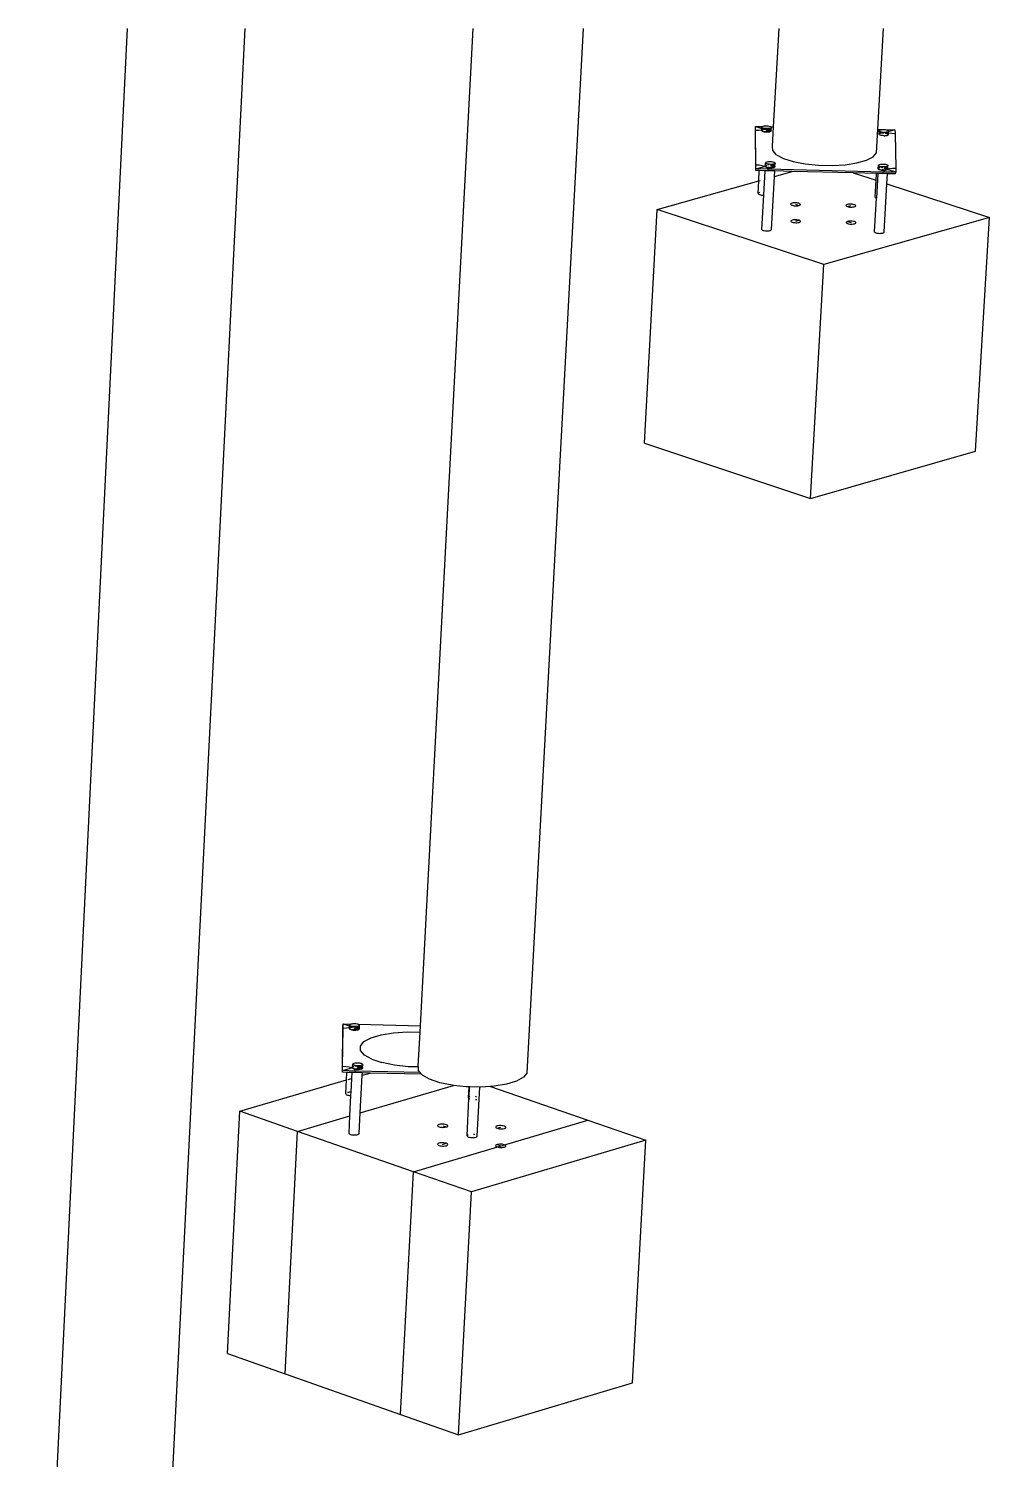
# Model space of a CAD drawing. Header units: inches. Extents: x -1925 to 2960, y -1726 to 1726.
# Drawn here: x 463.3 to 568, y 1570 to 1726 of the extents above; entities that cross this region are included whole.
import ezdxf

# ---------------------------------------------------------------- set-up
doc = ezdxf.new("R2010")
doc.units = ezdxf.units.IN
doc.header["$MEASUREMENT"] = 0

msp = doc.modelspace()

# ---------------------------------------------------------------- linework, layer by layer
for p, q in [((463.31, 1504.9), (474.1, 1726.03)), ((475.79, 1504.57), (486.89, 1726.03)), ((506.01, 1617.3), (511.73, 1726.03)), ((517.63, 1612.17), (523.76, 1726.03)), ((544.49, 1715.32), (545.09, 1726.03)), ((555.83, 1715.05), (556.46, 1726.03)), ((542.51, 1715.19), (542.52, 1715.37)), ((542.51, 1714.79), (542.51, 1715.19)), ((542.51, 1714.79), (542.52, 1714.96)), ((542.55, 1710.97), (542.51, 1714.79)), ((542.52, 1714.96), (542.52, 1715.37)), ((542.52, 1715.37), (543.26, 1715.35)), ((542.52, 1715.37), (543.44, 1715.06)), ((542.52, 1714.96), (542.87, 1714.96)), ((542.56, 1711.14), (542.52, 1714.96)), ((542.87, 1714.96), (543.19, 1715)), ((543.19, 1714.97), (543.17, 1714.92)), ((543.19, 1714.97), (543.17, 1714.93)), ((543.17, 1714.92), (543.19, 1714.88)), ((543.19, 1715), (543.21, 1715.28)), ((543.19, 1715), (543.27, 1715.01)), ((543.24, 1715.01), (543.19, 1714.97)), ((543.19, 1715), (543.19, 1715)), ((543.24, 1715), (543.19, 1714.97)), ((543.19, 1714.97), (543.19, 1715)), ((543.19, 1714.93), (543.21, 1714.97)), ((543.19, 1714.93), (543.19, 1714.97)), ((543.19, 1714.97), (543.19, 1714.97)), ((543.21, 1714.89), (543.19, 1714.93)), ((543.19, 1714.88), (543.24, 1714.84)), ((543.21, 1715.28), (543.23, 1715.32)), ((543.23, 1715.24), (543.21, 1715.28)), ((543.21, 1714.97), (543.26, 1715.01)), ((543.26, 1714.85), (543.21, 1714.89)), ((543.23, 1715.32), (543.26, 1715.35)), ((543.28, 1715.2), (543.23, 1715.24)), ((543.33, 1715.04), (543.24, 1715.01)), ((543.27, 1715.01), (543.24, 1715)), ((543.24, 1714.84), (543.33, 1714.81)), ((543.26, 1715.35), (543.28, 1715.36)), ((543.26, 1715.01), (543.29, 1715.02)), ((543.34, 1714.82), (543.26, 1714.85)), ((543.33, 1715.04), (543.27, 1715.01)), ((543.27, 1715.01), (543.29, 1715.02)), ((543.28, 1715.36), (543.36, 1715.39)), ((543.36, 1715.17), (543.28, 1715.2)), ((543.29, 1715.02), (543.47, 1715.06)), ((543.29, 1715.02), (543.34, 1715.04)), ((543.44, 1715.06), (543.33, 1715.04)), ((543.44, 1715.06), (543.33, 1715.04)), ((543.33, 1714.81), (543.44, 1714.78)), ((543.34, 1715.04), (543.44, 1715.06)), ((543.45, 1714.79), (543.34, 1714.82)), ((543.36, 1715.39), (543.46, 1715.41)), ((543.47, 1715.14), (543.36, 1715.17)), ((543.56, 1715.08), (543.44, 1715.06)), ((543.44, 1715.06), (543.44, 1715.06)), ((543.44, 1715.06), (543.45, 1715.06)), ((543.44, 1715.06), (543.44, 1715.06)), ((543.44, 1715.06), (543.45, 1715.06)), ((543.44, 1714.78), (543.57, 1714.76)), ((543.45, 1715.06), (543.49, 1715.06)), ((543.45, 1715.06), (543.46, 1715.06)), ((543.57, 1714.77), (543.45, 1714.79)), ((543.46, 1715.41), (543.59, 1715.43)), ((543.59, 1715.12), (543.47, 1715.14)), ((543.47, 1715.06), (543.49, 1715.06)), ((543.49, 1715.06), (543.64, 1715.12)), ((543.49, 1715.06), (543.56, 1715.07)), ((543.7, 1715.08), (543.56, 1715.08)), ((543.56, 1715.07), (543.7, 1715.07)), ((543.7, 1714.76), (543.57, 1714.77)), ((543.57, 1714.76), (543.7, 1714.75)), ((543.59, 1715.43), (543.72, 1715.43)), ((543.64, 1715.12), (543.59, 1715.12)), ((543.72, 1715.12), (543.64, 1715.12)), ((543.84, 1715.07), (543.7, 1715.08)), ((543.84, 1715.07), (543.7, 1715.07)), ((544.06, 1715.02), (543.7, 1714.92)), ((543.7, 1714.76), (543.7, 1714.91)), ((543.7, 1714.91), (544.21, 1714.9)), ((543.84, 1714.76), (543.7, 1714.76)), ((543.7, 1714.75), (543.7, 1714.76)), ((543.7, 1714.76), (543.84, 1714.76)), ((543.72, 1715.43), (543.85, 1715.42)), ((543.86, 1715.12), (543.72, 1715.12)), ((543.84, 1715.07), (543.96, 1715.05)), ((543.97, 1715.05), (543.84, 1715.07)), ((543.96, 1714.78), (543.84, 1714.76)), ((543.84, 1714.76), (543.97, 1714.77)), ((543.85, 1715.42), (543.98, 1715.4)), ((543.98, 1715.13), (543.86, 1715.12)), ((543.97, 1715.05), (543.96, 1715.05)), ((543.96, 1715.05), (544.06, 1715.02)), ((544.07, 1714.8), (543.96, 1714.78)), ((544.07, 1715.02), (543.97, 1715.05)), ((544.08, 1715.02), (543.97, 1715.05)), ((543.97, 1714.77), (544.08, 1714.79)), ((543.98, 1715.4), (544.08, 1715.37)), ((544.09, 1715.15), (543.98, 1715.13)), ((544.06, 1715.02), (544.15, 1714.98)), ((544.07, 1715.02), (544.06, 1715.02)), ((544.08, 1715.02), (544.07, 1715.02)), ((544.08, 1715.02), (544.07, 1715.02)), ((544.15, 1714.83), (544.07, 1714.8)), ((544.08, 1715.37), (544.17, 1715.34)), ((544.16, 1714.98), (544.08, 1715.02)), ((544.16, 1714.99), (544.08, 1715.02)), ((544.08, 1714.79), (544.16, 1714.83)), ((544.17, 1715.18), (544.09, 1715.15)), ((544.15, 1714.98), (544.2, 1714.95)), ((544.2, 1714.86), (544.15, 1714.83)), ((544.22, 1714.95), (544.16, 1714.99)), ((544.22, 1714.94), (544.16, 1714.98)), ((544.16, 1714.83), (544.22, 1714.86)), ((544.17, 1715.34), (544.18, 1715.33)), ((544.22, 1715.22), (544.17, 1715.18)), ((544.18, 1715.33), (544.49, 1715.32)), ((544.18, 1715.33), (544.22, 1715.3)), ((544.2, 1714.95), (544.22, 1714.91)), ((544.21, 1714.9), (544.2, 1714.86)), ((544.22, 1714.91), (544.21, 1714.9)), ((544.21, 1714.9), (544.23, 1714.9)), ((544.22, 1715.3), (544.24, 1715.26)), ((544.24, 1715.26), (544.22, 1715.22)), ((544.22, 1714.94), (544.24, 1715.26)), ((544.23, 1714.9), (544.22, 1714.95)), ((544.23, 1714.9), (544.22, 1714.94)), ((544.22, 1714.94), (544.22, 1714.94)), ((544.22, 1714.91), (544.22, 1714.94)), ((544.22, 1714.86), (544.23, 1714.9)), ((544.23, 1714.9), (544.23, 1714.9)), ((544.23, 1714.9), (544.23, 1714.9)), ((544.23, 1714.9), (544.23, 1714.9)), ((544.23, 1714.9), (544.23, 1714.9)), ((544.37, 1713.17), (544.49, 1715.32)), ((555.68, 1712.49), (555.83, 1715.05)), ((555.83, 1715.05), (556.37, 1715.03)), ((555.96, 1714.56), (555.95, 1714.52)), ((555.96, 1714.52), (555.98, 1714.56)), ((555.96, 1714.52), (555.97, 1714.56)), ((555.97, 1714.56), (555.96, 1714.56)), ((555.98, 1714.48), (555.96, 1714.52)), ((555.97, 1714.56), (555.98, 1714.87)), ((556.02, 1714.6), (555.97, 1714.56)), ((555.98, 1714.87), (556, 1714.91)), ((556, 1714.83), (555.98, 1714.87)), ((555.98, 1714.56), (556.03, 1714.59)), ((556.03, 1714.44), (555.98, 1714.48)), ((556, 1714.91), (556.05, 1714.95)), ((556.05, 1714.79), (556, 1714.83)), ((556.1, 1714.63), (556.02, 1714.6)), ((556.03, 1714.59), (556.11, 1714.62)), ((556.12, 1714.4), (556.03, 1714.44)), ((556.05, 1714.95), (556.13, 1714.98)), ((556.14, 1714.76), (556.05, 1714.79)), ((556.21, 1714.65), (556.1, 1714.63)), ((556.11, 1714.62), (556.22, 1714.65)), ((556.22, 1714.38), (556.12, 1714.4)), ((556.13, 1714.98), (556.24, 1715)), ((556.24, 1714.73), (556.14, 1714.76)), ((556.34, 1714.66), (556.21, 1714.65)), ((556.22, 1714.65), (556.34, 1714.66)), ((556.35, 1714.36), (556.22, 1714.38)), ((556.24, 1715), (556.36, 1715.01)), ((556.37, 1714.71), (556.24, 1714.73)), ((556.47, 1714.67), (556.34, 1714.66)), ((556.34, 1714.66), (556.47, 1714.66)), ((556.48, 1714.35), (556.35, 1714.36)), ((556.36, 1715.01), (556.38, 1715.01)), ((556.37, 1715.03), (556.38, 1715.01)), ((556.37, 1715.03), (557.71, 1715)), ((556.5, 1714.7), (556.37, 1714.71)), ((556.38, 1715.01), (556.49, 1715.02)), ((556.5, 1714.67), (556.47, 1714.67)), ((556.47, 1714.67), (556.5, 1714.67)), ((556.47, 1714.66), (556.5, 1714.66)), ((556.49, 1714.51), (556.48, 1714.5)), ((556.48, 1714.35), (556.61, 1714.35)), ((556.48, 1714.34), (556.62, 1714.34)), ((556.49, 1715.02), (556.63, 1715.01)), ((556.63, 1714.71), (556.5, 1714.7)), ((556.74, 1714.36), (556.61, 1714.35)), ((556.84, 1714.61), (556.62, 1714.55)), ((556.62, 1714.34), (556.75, 1714.36)), ((556.63, 1715.01), (556.75, 1714.99)), ((556.76, 1714.72), (556.63, 1714.71)), ((556.74, 1714.64), (556.63, 1714.66)), ((556.63, 1714.65), (556.73, 1714.63)), ((556.73, 1714.63), (556.84, 1714.61)), ((556.85, 1714.61), (556.74, 1714.64)), ((556.84, 1714.39), (556.74, 1714.36)), ((556.75, 1714.99), (556.86, 1714.96)), ((556.75, 1714.36), (556.86, 1714.38)), ((556.8, 1714.73), (556.76, 1714.72)), ((556.86, 1714.74), (556.8, 1714.73)), ((556.8, 1714.73), (557, 1714.68)), ((556.84, 1714.61), (556.92, 1714.57)), ((556.85, 1714.61), (556.84, 1714.61)), ((556.92, 1714.42), (556.84, 1714.39)), ((556.94, 1714.57), (556.85, 1714.61)), ((556.86, 1714.96), (556.94, 1714.93)), ((556.94, 1714.77), (556.86, 1714.74)), ((556.86, 1714.38), (556.94, 1714.41)), ((556.92, 1714.57), (556.97, 1714.53)), ((556.97, 1714.45), (556.92, 1714.42)), ((556.94, 1714.93), (556.99, 1714.89)), ((556.99, 1714.81), (556.94, 1714.77)), ((556.99, 1714.53), (556.94, 1714.57)), ((556.94, 1714.41), (556.99, 1714.45)), ((556.97, 1714.53), (556.99, 1714.49)), ((556.99, 1714.49), (556.97, 1714.45)), ((556.99, 1714.89), (557.01, 1714.85)), ((557.01, 1714.85), (556.99, 1714.81)), ((556.99, 1714.53), (557, 1714.68)), ((557.01, 1714.49), (556.99, 1714.53)), ((556.99, 1714.53), (556.99, 1714.53)), ((556.99, 1714.49), (556.99, 1714.53)), ((556.99, 1714.45), (557.01, 1714.49)), ((557, 1714.81), (557.69, 1715.01)), ((557, 1714.68), (557.01, 1714.85)), ((557, 1714.68), (557.05, 1714.67)), ((557.05, 1714.67), (557.37, 1714.62)), ((557.37, 1714.62), (557.72, 1714.59)), ((557.71, 1715), (557.72, 1714.59)), ((557.72, 1714.59), (557.79, 1710.77)), ((544.39, 1712.72), (544.37, 1713.17)), ((543.61, 1711.07), (543.62, 1711.39)), ((543.62, 1711.39), (543.64, 1711.43)), ((543.64, 1711.35), (543.62, 1711.39)), ((543.64, 1711.43), (543.69, 1711.47)), ((543.69, 1711.31), (543.64, 1711.35)), ((543.69, 1711.47), (543.77, 1711.5)), ((543.78, 1711.27), (543.69, 1711.31)), ((543.77, 1711.5), (543.88, 1711.52)), ((543.88, 1711.25), (543.78, 1711.27)), ((543.88, 1711.52), (544, 1711.53)), ((544.01, 1711.23), (543.88, 1711.25)), ((543.98, 1711.18), (543.88, 1711.17)), ((544, 1711.18), (543.98, 1711.18)), ((544, 1711.53), (544.14, 1711.53)), ((544.14, 1711.22), (544.01, 1711.23)), ((544.14, 1711.53), (544.27, 1711.53)), ((544.27, 1711.22), (544.14, 1711.22)), ((544.25, 1711.18), (544.14, 1711.18)), ((544.27, 1711.53), (544.39, 1711.51)), ((544.4, 1711.24), (544.27, 1711.22)), ((544.8, 1712.27), (544.39, 1712.72)), ((544.39, 1711.51), (544.5, 1711.48)), ((544.5, 1711.26), (544.4, 1711.24)), ((544.5, 1711.48), (544.58, 1711.45)), ((544.58, 1711.29), (544.5, 1711.26)), ((544.58, 1711.45), (544.63, 1711.41)), ((544.64, 1711.32), (544.58, 1711.29)), ((544.63, 1711.41), (544.65, 1711.36)), ((544.63, 1711.01), (544.65, 1711.36)), ((544.65, 1711.36), (544.64, 1711.32)), ((544.8, 1712.27), (545.57, 1711.87)), ((545.57, 1711.87), (546.63, 1711.52)), ((546.63, 1711.52), (547.93, 1711.27)), ((547.93, 1711.27), (549.38, 1711.12)), ((550.86, 1711.09), (552.29, 1711.18)), ((552.29, 1711.18), (553.57, 1711.38)), ((553.57, 1711.38), (554.6, 1711.68)), ((554.6, 1711.68), (555.32, 1712.06)), ((555.32, 1712.06), (555.68, 1712.49)), ((555.93, 1711.16), (555.98, 1711.19)), ((555.98, 1711.19), (556.06, 1711.22)), ((556.06, 1711.22), (556.17, 1711.25)), ((556.17, 1711.25), (556.29, 1711.26)), ((556.29, 1711.26), (556.42, 1711.26)), ((556.42, 1711.26), (556.56, 1711.25)), ((556.56, 1711.25), (556.68, 1711.23)), ((556.68, 1711.23), (556.79, 1711.21)), ((556.79, 1711.21), (556.87, 1711.17)), ((542.55, 1710.97), (542.56, 1711.14)), ((542.55, 1710.56), (542.55, 1710.97)), ((542.55, 1710.56), (542.56, 1710.73)), ((542.93, 1710.55), (542.55, 1710.56)), ((542.91, 1711.12), (542.56, 1711.14)), ((542.56, 1710.73), (542.56, 1711.14)), ((542.56, 1710.73), (543.5, 1710.99)), ((543.91, 1710.7), (542.56, 1710.73)), ((542.86, 1709.44), (542.93, 1710.55)), ((543.23, 1711.07), (542.91, 1711.12)), ((543.56, 1710.53), (542.93, 1710.55)), ((543.51, 1710.99), (543.23, 1711.07)), ((543.41, 1707.88), (543.56, 1710.53)), ((543.72, 1710.9), (543.51, 1710.99)), ((543.9, 1710.52), (543.56, 1710.53)), ((543.6, 1711.08), (543.59, 1711.03)), ((543.6, 1711.07), (543.59, 1711.03)), ((543.59, 1711.03), (543.6, 1710.99)), ((543.66, 1711.11), (543.6, 1711.08)), ((543.6, 1711.03), (543.62, 1711.07)), ((543.61, 1711.07), (543.6, 1711.07)), ((543.6, 1711.03), (543.61, 1711.07)), ((543.62, 1710.99), (543.6, 1711.03)), ((543.6, 1710.99), (543.66, 1710.95)), ((543.66, 1711.11), (543.61, 1711.07)), ((543.62, 1711.07), (543.67, 1711.11)), ((543.67, 1710.95), (543.62, 1710.99)), ((543.74, 1711.15), (543.66, 1711.11)), ((543.74, 1711.14), (543.66, 1711.11)), ((543.66, 1710.95), (543.74, 1710.91)), ((543.67, 1711.11), (543.75, 1711.14)), ((543.76, 1710.92), (543.67, 1710.95)), ((543.86, 1710.8), (543.72, 1710.9)), ((543.77, 1711.15), (543.74, 1711.14)), ((543.77, 1711.15), (543.74, 1711.15)), ((543.74, 1710.91), (543.85, 1710.88)), ((543.75, 1711.14), (543.77, 1711.14)), ((543.76, 1710.92), (543.86, 1710.89)), ((543.85, 1710.88), (543.98, 1710.86)), ((543.99, 1710.87), (543.86, 1710.89)), ((543.91, 1710.7), (543.86, 1710.8)), ((543.98, 1711.18), (543.88, 1711.17)), ((543.9, 1710.52), (543.91, 1710.7)), ((544.62, 1710.51), (543.9, 1710.52)), ((556.45, 1710.39), (543.91, 1710.7)), ((544, 1711.18), (543.98, 1711.18)), ((543.98, 1710.86), (544.12, 1710.85)), ((543.99, 1710.87), (544.12, 1710.86)), ((544.25, 1710.87), (544.12, 1710.86)), ((544.12, 1710.85), (544.26, 1710.86)), ((544.12, 1710.86), (544.26, 1710.86)), ((544.48, 1711.12), (544.13, 1711.02)), ((544.57, 1711.01), (544.13, 1711.02)), ((544.14, 1711.18), (544.25, 1711.17)), ((544.38, 1711.16), (544.25, 1711.18)), ((544.25, 1711.17), (544.37, 1711.15)), ((544.38, 1710.88), (544.25, 1710.87)), ((544.26, 1710.86), (544.39, 1710.87)), ((544.26, 1710.86), (544.39, 1710.87)), ((544.37, 1711.15), (544.48, 1711.12)), ((544.49, 1711.13), (544.38, 1711.16)), ((544.48, 1710.9), (544.38, 1710.88)), ((544.39, 1710.87), (544.5, 1710.9)), ((544.39, 1710.87), (544.5, 1710.89)), ((544.49, 1711.13), (544.48, 1711.12)), ((544.48, 1711.12), (544.56, 1711.09)), ((544.48, 1711.12), (544.48, 1711.12)), ((544.56, 1710.93), (544.48, 1710.9)), ((544.57, 1711.09), (544.49, 1711.13)), ((544.5, 1710.9), (544.58, 1710.93)), ((544.5, 1710.89), (544.58, 1710.92)), ((544.55, 1709.23), (544.59, 1709.92)), ((544.56, 1711.09), (544.57, 1711.08)), ((544.56, 1710.93), (544.62, 1710.97)), ((544.57, 1709.92), (544.59, 1709.92)), ((544.58, 1710.93), (544.63, 1710.97)), ((544.58, 1710.92), (544.63, 1710.96)), ((544.59, 1709.92), (544.62, 1710.51)), ((544.59, 1709.92), (546.49, 1710.46)), ((544.63, 1711.05), (544.62, 1711.06)), ((544.62, 1711.04), (544.63, 1711.01)), ((544.63, 1711), (544.62, 1711)), ((544.63, 1711), (544.62, 1710.97)), ((546.49, 1710.46), (544.62, 1710.51)), ((544.65, 1711.01), (544.63, 1711.05)), ((544.63, 1711.01), (544.63, 1711)), ((544.63, 1710.96), (544.65, 1711)), ((544.63, 1711), (544.65, 1711)), ((544.63, 1710.97), (544.65, 1711)), ((544.65, 1711), (544.65, 1711.01)), ((544.65, 1711.01), (544.65, 1711.01)), ((553.17, 1710.3), (546.49, 1710.46)), ((549.38, 1711.12), (550.86, 1711.09)), ((553.17, 1710.3), (555.66, 1709.49)), ((555.7, 1710.24), (553.17, 1710.3)), ((555.66, 1709.49), (555.7, 1710.24)), ((555.83, 1710.24), (555.68, 1707.54)), ((555.83, 1710.24), (555.7, 1710.24)), ((556.44, 1710.22), (555.83, 1710.24)), ((555.86, 1710.77), (555.88, 1710.72)), ((555.89, 1710.8), (555.87, 1710.76)), ((555.88, 1710.72), (555.94, 1710.68)), ((555.89, 1710.76), (555.91, 1711.12)), ((555.94, 1710.84), (555.89, 1710.8)), ((555.89, 1710.76), (555.91, 1710.8)), ((555.91, 1710.72), (555.89, 1710.76)), ((555.91, 1711.12), (555.93, 1711.16)), ((555.93, 1711.07), (555.91, 1711.12)), ((555.91, 1710.8), (555.96, 1710.84)), ((555.96, 1710.68), (555.91, 1710.72)), ((555.98, 1711.04), (555.93, 1711.07)), ((556.03, 1710.87), (555.94, 1710.84)), ((555.94, 1710.68), (556.02, 1710.65)), ((555.96, 1710.84), (556.04, 1710.87)), ((556.04, 1710.65), (555.96, 1710.68)), ((556.06, 1711), (555.98, 1711.04)), ((556.02, 1710.65), (556.13, 1710.62)), ((556.06, 1710.88), (556.03, 1710.87)), ((556.04, 1710.87), (556.06, 1710.87)), ((556.04, 1710.65), (556.15, 1710.62)), ((556.17, 1710.97), (556.06, 1711)), ((556.13, 1710.62), (556.26, 1710.6)), ((556.27, 1710.6), (556.15, 1710.62)), ((556.29, 1710.95), (556.17, 1710.97)), ((556.26, 1710.91), (556.17, 1710.9)), ((556.26, 1710.9), (556.17, 1710.89)), ((556.26, 1710.9), (556.4, 1710.91)), ((556.4, 1710.91), (556.26, 1710.91)), ((556.26, 1710.6), (556.4, 1710.59)), ((556.41, 1710.59), (556.27, 1710.6)), ((556.43, 1710.95), (556.29, 1710.95)), ((556.43, 1710.91), (556.39, 1710.92)), ((556.43, 1710.9), (556.4, 1710.91)), ((556.43, 1710.91), (556.4, 1710.91)), ((556.4, 1710.59), (556.41, 1710.59)), ((556.42, 1710.75), (556.41, 1710.75)), ((556.42, 1710.74), (556.41, 1710.74)), ((556.41, 1710.59), (556.41, 1710.74)), ((556.41, 1710.59), (556.54, 1710.59)), ((556.41, 1710.59), (556.55, 1710.59)), ((556.56, 1710.95), (556.43, 1710.95)), ((556.44, 1710.22), (556.45, 1710.39)), ((556.9, 1710.21), (556.44, 1710.22)), ((556.49, 1710.5), (556.45, 1710.39)), ((557.79, 1710.36), (556.45, 1710.39)), ((556.63, 1710.59), (556.49, 1710.5)), ((556.54, 1710.59), (556.65, 1710.6)), ((556.77, 1710.85), (556.55, 1710.79)), ((556.86, 1710.73), (556.55, 1710.74)), ((556.55, 1710.59), (556.67, 1710.6)), ((556.69, 1710.96), (556.56, 1710.95)), ((556.66, 1710.89), (556.56, 1710.9)), ((556.67, 1710.88), (556.56, 1710.9)), ((556.56, 1710.89), (556.66, 1710.88)), ((556.65, 1710.6), (556.63, 1710.59)), ((556.84, 1710.67), (556.65, 1710.6)), ((556.65, 1710.6), (556.66, 1710.61)), ((556.77, 1710.86), (556.66, 1710.89)), ((556.66, 1710.88), (556.77, 1710.85)), ((556.77, 1710.63), (556.66, 1710.61)), ((556.78, 1710.85), (556.67, 1710.88)), ((556.67, 1710.6), (556.78, 1710.62)), ((556.79, 1710.98), (556.69, 1710.96)), ((556.86, 1710.82), (556.77, 1710.86)), ((556.77, 1710.85), (556.85, 1710.82)), ((556.77, 1710.85), (556.77, 1710.85)), ((556.78, 1710.85), (556.77, 1710.85)), ((556.85, 1710.66), (556.77, 1710.63)), ((556.86, 1710.82), (556.78, 1710.85)), ((556.78, 1710.62), (556.87, 1710.66)), ((556.87, 1711.01), (556.79, 1710.98)), ((556.83, 1709.1), (556.9, 1710.21)), ((556.85, 1710.68), (556.84, 1710.67)), ((556.85, 1710.67), (556.84, 1710.67)), ((556.85, 1710.82), (556.86, 1710.81)), ((556.85, 1710.66), (556.86, 1710.66)), ((556.86, 1710.82), (556.86, 1710.82)), ((556.86, 1710.82), (556.86, 1710.82)), ((556.86, 1710.66), (556.89, 1710.69)), ((556.87, 1710.67), (556.86, 1710.67)), ((556.87, 1711.17), (556.92, 1711.13)), ((556.92, 1711.05), (556.87, 1711.01)), ((556.88, 1710.66), (556.87, 1710.67)), ((556.87, 1710.66), (556.88, 1710.66)), ((556.88, 1710.66), (556.92, 1710.69)), ((557.79, 1710.36), (556.88, 1710.66)), ((557.11, 1710.73), (556.89, 1710.69)), ((556.89, 1710.69), (556.9, 1710.7)), ((556.89, 1710.69), (556.91, 1710.7)), ((556.89, 1710.69), (556.89, 1710.69)), ((556.92, 1710.73), (556.9, 1710.7)), ((557.78, 1710.19), (556.9, 1710.21)), ((556.92, 1710.78), (556.91, 1710.79)), ((556.91, 1710.78), (556.91, 1710.78)), ((556.92, 1710.76), (556.91, 1710.78)), ((556.91, 1710.76), (556.92, 1710.74)), ((556.91, 1710.7), (556.93, 1710.74)), ((556.92, 1710.73), (556.91, 1710.73)), ((556.92, 1711.13), (556.94, 1711.09)), ((556.94, 1711.09), (556.92, 1711.05)), ((556.92, 1710.76), (556.94, 1711.09)), ((556.94, 1710.74), (556.92, 1710.78)), ((556.93, 1710.74), (556.92, 1710.76)), ((556.92, 1710.74), (556.92, 1710.76)), ((556.92, 1710.74), (556.92, 1710.73)), ((556.92, 1710.69), (556.94, 1710.73)), ((556.94, 1710.73), (556.94, 1710.74)), ((556.94, 1710.73), (556.94, 1710.73)), ((557.44, 1710.77), (557.11, 1710.73)), ((557.79, 1710.77), (557.44, 1710.77)), ((557.78, 1710.19), (557.79, 1710.36)), ((557.79, 1710.77), (557.79, 1710.36)), ((531.8, 1706.31), (542.86, 1709.44)), ((542.79, 1708.05), (542.86, 1709.44)), ((542.8, 1708.09), (542.79, 1708.05)), ((542.86, 1708.13), (542.8, 1708.09)), ((542.86, 1709.44), (543.03, 1709.48)), ((542.94, 1708.16), (542.86, 1708.13)), ((542.96, 1708.16), (542.94, 1708.16)), ((544.26, 1704.12), (544.55, 1709.23)), ((544.55, 1709.23), (544.54, 1709.26)), ((544.55, 1709.23), (544.54, 1709.23)), ((555.55, 1707.64), (555.66, 1709.49)), ((556.53, 1703.85), (556.83, 1709.1)), ((556.82, 1709.1), (556.83, 1709.1)), ((556.83, 1709.1), (568, 1705.44)), ((542.79, 1708.05), (542.8, 1708.01)), ((542.8, 1708.01), (542.86, 1707.97)), ((542.86, 1707.97), (542.94, 1707.93)), ((542.94, 1707.93), (543.05, 1707.9)), ((543.05, 1707.9), (543.18, 1707.88)), ((543.18, 1707.88), (543.32, 1707.87)), ((543.2, 1704.14), (543.41, 1707.88)), ((543.32, 1707.87), (543.41, 1707.88)), ((546.35, 1706.93), (546.33, 1706.88)), ((546.33, 1706.88), (546.35, 1706.84)), ((546.4, 1706.96), (546.35, 1706.93)), ((546.35, 1706.84), (546.4, 1706.8)), ((546.49, 1706.99), (546.4, 1706.96)), ((546.4, 1706.8), (546.49, 1706.76)), ((546.6, 1707.02), (546.49, 1706.99)), ((546.49, 1706.76), (546.6, 1706.74)), ((546.72, 1707.03), (546.6, 1707.02)), ((546.6, 1706.74), (546.73, 1706.72)), ((546.86, 1707.03), (546.72, 1707.03)), ((546.73, 1706.72), (546.87, 1706.71)), ((547, 1707.02), (546.86, 1707.03)), ((546.86, 1706.87), (547.24, 1706.75)), ((546.87, 1706.71), (547, 1706.71)), ((547.13, 1707.01), (547, 1707.02)), ((547, 1706.71), (547.13, 1706.72)), ((547.24, 1706.98), (547.13, 1707.01)), ((547.13, 1706.72), (547.24, 1706.75)), ((547.32, 1706.94), (547.24, 1706.98)), ((547.24, 1706.75), (547.33, 1706.78)), ((547.38, 1706.9), (547.32, 1706.94)), ((547.33, 1706.78), (547.38, 1706.82)), ((547.4, 1706.86), (547.38, 1706.9)), ((547.38, 1706.82), (547.4, 1706.86)), ((552.38, 1706.78), (552.36, 1706.74)), ((552.36, 1706.74), (552.38, 1706.7)), ((552.43, 1706.82), (552.38, 1706.78)), ((552.38, 1706.7), (552.44, 1706.66)), ((552.52, 1706.85), (552.43, 1706.82)), ((552.44, 1706.66), (552.52, 1706.62)), ((552.63, 1706.87), (552.52, 1706.85)), ((552.52, 1706.62), (552.9, 1706.73)), ((552.52, 1706.62), (552.63, 1706.59)), ((552.76, 1706.89), (552.63, 1706.87)), ((552.63, 1706.59), (552.76, 1706.57)), ((552.89, 1706.89), (552.76, 1706.89)), ((552.76, 1706.57), (552.9, 1706.56)), ((553.03, 1706.88), (552.89, 1706.89)), ((552.9, 1706.56), (553.04, 1706.57)), ((553.16, 1706.86), (553.03, 1706.88)), ((553.04, 1706.57), (553.16, 1706.58)), ((553.27, 1706.83), (553.16, 1706.86)), ((553.16, 1706.58), (553.27, 1706.6)), ((553.35, 1706.8), (553.27, 1706.83)), ((553.27, 1706.6), (553.36, 1706.63)), ((553.41, 1706.76), (553.35, 1706.8)), ((553.36, 1706.63), (553.41, 1706.67)), ((553.43, 1706.71), (553.41, 1706.76)), ((553.41, 1706.67), (553.43, 1706.71)), ((555.47, 1703.88), (555.68, 1707.54)), ((555.57, 1707.6), (555.55, 1707.64)), ((555.57, 1707.6), (555.62, 1707.56)), ((555.62, 1707.56), (555.68, 1707.54)), ((530.4, 1680.84), (531.8, 1706.31)), ((549.97, 1700.32), (531.8, 1706.31)), ((546.37, 1705.08), (546.35, 1705.04)), ((546.35, 1705.04), (546.37, 1704.99)), ((546.43, 1705.12), (546.37, 1705.08)), ((546.37, 1704.99), (546.43, 1704.95)), ((546.51, 1705.15), (546.43, 1705.12)), ((546.43, 1704.95), (546.51, 1704.92)), ((546.62, 1705.17), (546.51, 1705.15)), ((546.75, 1705.19), (546.62, 1705.17)), ((546.88, 1705.19), (546.75, 1705.19)), ((547.02, 1705.18), (546.88, 1705.19)), ((546.89, 1705.02), (547.26, 1705.13)), ((547.15, 1705.16), (547.02, 1705.18)), ((547.26, 1705.13), (547.15, 1705.16)), ((547.35, 1705.09), (547.26, 1705.13)), ((547.4, 1705.05), (547.35, 1705.09)), ((547.35, 1704.93), (547.4, 1704.97)), ((547.42, 1705.01), (547.4, 1705.05)), ((547.4, 1704.97), (547.42, 1705.01)), ((568, 1705.44), (549.97, 1700.32)), ((552.46, 1704.97), (552.41, 1704.93)), ((552.55, 1705), (552.46, 1704.97)), ((552.65, 1705.03), (552.55, 1705)), ((552.55, 1705), (552.92, 1704.88)), ((552.78, 1705.04), (552.65, 1705.03)), ((552.92, 1705.04), (552.78, 1705.04)), ((553.06, 1705.03), (552.92, 1705.04)), ((553.19, 1705.01), (553.06, 1705.03)), ((553.3, 1704.99), (553.19, 1705.01)), ((553.38, 1704.95), (553.3, 1704.99)), ((553.44, 1704.91), (553.38, 1704.95)), ((566.5, 1679.96), (568, 1705.44)), ((543.22, 1704.1), (543.2, 1704.14)), ((543.22, 1704.1), (543.27, 1704.06)), ((543.27, 1704.06), (543.36, 1704.02)), ((543.36, 1704.02), (543.47, 1704)), ((543.47, 1704), (543.6, 1703.98)), ((543.6, 1703.98), (543.73, 1703.97)), ((543.73, 1703.97), (543.87, 1703.97)), ((543.87, 1703.97), (544, 1703.98)), ((544, 1703.98), (544.11, 1704.01)), ((544.11, 1704.01), (544.19, 1704.04)), ((544.19, 1704.04), (544.25, 1704.08)), ((544.26, 1704.12), (544.25, 1704.15)), ((544.25, 1704.08), (544.26, 1704.12)), ((546.51, 1704.92), (546.62, 1704.89)), ((546.62, 1704.89), (546.75, 1704.87)), ((546.75, 1704.87), (546.89, 1704.86)), ((546.89, 1704.86), (547.03, 1704.86)), ((547.03, 1704.86), (547.15, 1704.88)), ((547.15, 1704.88), (547.26, 1704.9)), ((547.26, 1704.9), (547.35, 1704.93)), ((552.41, 1704.93), (552.39, 1704.89)), ((552.39, 1704.89), (552.41, 1704.85)), ((552.41, 1704.85), (552.46, 1704.81)), ((552.46, 1704.81), (552.55, 1704.77)), ((552.55, 1704.77), (552.66, 1704.74)), ((552.66, 1704.74), (552.79, 1704.72)), ((552.79, 1704.72), (552.93, 1704.72)), ((552.93, 1704.72), (553.06, 1704.72)), ((553.06, 1704.72), (553.19, 1704.73)), ((553.19, 1704.73), (553.3, 1704.75)), ((553.3, 1704.75), (553.39, 1704.79)), ((553.39, 1704.79), (553.44, 1704.82)), ((553.46, 1704.87), (553.44, 1704.91)), ((553.44, 1704.82), (553.46, 1704.87)), ((555.49, 1703.84), (555.47, 1703.88)), ((555.49, 1703.84), (555.54, 1703.8)), ((555.54, 1703.8), (555.63, 1703.76)), ((555.63, 1703.76), (555.74, 1703.73)), ((555.74, 1703.73), (555.87, 1703.71)), ((555.87, 1703.71), (556, 1703.7)), ((556, 1703.7), (556.14, 1703.71)), ((556.14, 1703.71), (556.27, 1703.72)), ((556.27, 1703.72), (556.38, 1703.74)), ((556.38, 1703.74), (556.42, 1703.76)), ((556.42, 1703.76), (556.46, 1703.77)), ((556.46, 1703.77), (556.52, 1703.81)), ((556.53, 1703.85), (556.52, 1703.88)), ((556.52, 1703.81), (556.53, 1703.85)), ((548.52, 1674.79), (549.97, 1700.32)), ((530.4, 1680.84), (548.52, 1674.79)), ((548.52, 1674.79), (566.5, 1679.96)), ((497.51, 1612.69), (497.56, 1616.89)), ((497.52, 1612.87), (497.57, 1617.06)), ((497.56, 1617.33), (497.57, 1617.51)), ((497.56, 1616.89), (497.56, 1617.33)), ((497.56, 1616.89), (497.57, 1617.06)), ((497.57, 1617.06), (497.57, 1617.51)), ((497.57, 1617.51), (498.38, 1617.49)), ((497.57, 1617.51), (498.53, 1617.18)), ((497.57, 1617.06), (497.93, 1617.07)), ((497.93, 1617.07), (498.27, 1617.11)), ((498.27, 1617.08), (498.25, 1617.03)), ((498.27, 1617.07), (498.25, 1617.03)), ((498.25, 1617.03), (498.27, 1616.98)), ((498.27, 1617.11), (498.29, 1617.4)), ((498.27, 1617.11), (498.35, 1617.13)), ((498.32, 1617.12), (498.27, 1617.08)), ((498.27, 1617.11), (498.27, 1617.11)), ((498.32, 1617.11), (498.27, 1617.07)), ((498.27, 1617.07), (498.27, 1617.11)), ((498.27, 1617.03), (498.29, 1617.08)), ((498.27, 1617.03), (498.27, 1617.07)), ((498.27, 1617.07), (498.27, 1617.07)), ((498.29, 1616.99), (498.27, 1617.03)), ((498.27, 1616.98), (498.32, 1616.94)), ((498.29, 1617.4), (498.31, 1617.45)), ((498.3, 1617.36), (498.29, 1617.4)), ((498.29, 1617.08), (498.34, 1617.12)), ((498.34, 1616.95), (498.29, 1616.99)), ((498.36, 1617.31), (498.3, 1617.36)), ((498.31, 1617.45), (498.36, 1617.49)), ((498.41, 1617.16), (498.32, 1617.12)), ((498.35, 1617.13), (498.32, 1617.11)), ((498.32, 1616.94), (498.41, 1616.9)), ((498.34, 1617.12), (498.37, 1617.13)), ((498.42, 1616.91), (498.34, 1616.95)), ((498.41, 1617.15), (498.35, 1617.13)), ((498.35, 1617.13), (498.37, 1617.13)), ((498.36, 1617.49), (498.38, 1617.49)), ((498.44, 1617.28), (498.36, 1617.31)), ((498.37, 1617.13), (498.56, 1617.17)), ((498.37, 1617.13), (498.43, 1617.15)), ((498.38, 1617.49), (498.45, 1617.52)), ((498.53, 1617.18), (498.41, 1617.16)), ((498.53, 1617.17), (498.41, 1617.15)), ((498.41, 1616.9), (498.53, 1616.87)), ((498.53, 1616.88), (498.42, 1616.91)), ((498.43, 1617.15), (498.54, 1617.18)), ((498.55, 1617.25), (498.44, 1617.28)), ((498.45, 1617.52), (498.56, 1617.54)), ((498.66, 1617.2), (498.53, 1617.18)), ((498.54, 1617.18), (498.53, 1617.17)), ((498.53, 1617.18), (498.53, 1617.18)), ((498.53, 1617.18), (498.55, 1617.18)), ((498.66, 1616.86), (498.53, 1616.88)), ((498.53, 1616.87), (498.66, 1616.85)), ((498.54, 1617.18), (498.55, 1617.18)), ((498.68, 1617.23), (498.55, 1617.25)), ((498.55, 1617.18), (498.59, 1617.18)), ((498.55, 1617.18), (498.56, 1617.17)), ((498.56, 1617.54), (498.69, 1617.56)), ((498.56, 1617.17), (498.59, 1617.18)), ((498.59, 1617.18), (498.7, 1617.22)), ((498.59, 1617.18), (498.66, 1617.19)), ((498.81, 1617.2), (498.66, 1617.2)), ((498.66, 1617.19), (498.81, 1617.19)), ((498.8, 1616.85), (498.66, 1616.86)), ((498.66, 1616.85), (498.8, 1616.84)), ((498.7, 1617.22), (498.68, 1617.23)), ((498.69, 1617.56), (498.83, 1617.56)), ((498.82, 1617.22), (498.7, 1617.22)), ((498.8, 1616.85), (498.81, 1617.01)), ((498.94, 1616.85), (498.8, 1616.85)), ((498.8, 1616.84), (498.8, 1616.85)), ((498.8, 1616.84), (498.95, 1616.84)), ((498.95, 1617.19), (498.81, 1617.2)), ((498.95, 1617.18), (498.81, 1617.19)), ((499.19, 1617.13), (498.81, 1617.02)), ((498.81, 1617.01), (499.34, 1617)), ((498.96, 1617.22), (498.82, 1617.22)), ((498.83, 1617.56), (498.97, 1617.55)), ((499.07, 1616.86), (498.94, 1616.85)), ((499.09, 1617.17), (498.95, 1617.19)), ((498.95, 1617.18), (499.08, 1617.16)), ((498.95, 1616.84), (499.08, 1616.86)), ((499.09, 1617.23), (498.96, 1617.22)), ((498.97, 1617.55), (499.1, 1617.53)), ((499.18, 1616.89), (499.07, 1616.86)), ((499.09, 1617.16), (499.08, 1617.16)), ((499.08, 1617.16), (499.19, 1617.13)), ((499.08, 1616.86), (499.2, 1616.88)), ((499.2, 1617.26), (499.09, 1617.23)), ((499.2, 1617.14), (499.09, 1617.17)), ((499.19, 1617.13), (499.09, 1617.16)), ((499.1, 1617.53), (499.21, 1617.5)), ((499.27, 1616.92), (499.18, 1616.89)), ((499.2, 1617.14), (499.19, 1617.13)), ((499.19, 1617.13), (499.27, 1617.09)), ((499.2, 1617.13), (499.19, 1617.13)), ((499.19, 1617.13), (499.19, 1617.13)), ((499.29, 1617.29), (499.2, 1617.26)), ((499.29, 1617.1), (499.2, 1617.14)), ((499.29, 1617.09), (499.2, 1617.13)), ((499.2, 1616.88), (499.29, 1616.92)), ((499.21, 1617.5), (499.27, 1617.47)), ((499.27, 1617.47), (506.01, 1617.3)), ((499.27, 1617.47), (499.29, 1617.46)), ((499.27, 1617.09), (499.33, 1617.05)), ((499.32, 1616.96), (499.27, 1616.92)), ((499.29, 1617.46), (499.34, 1617.42)), ((499.34, 1617.33), (499.29, 1617.29)), ((499.34, 1617.05), (499.29, 1617.1)), ((499.34, 1617.05), (499.29, 1617.09)), ((499.29, 1616.92), (499.34, 1616.96)), ((499.34, 1617), (499.32, 1616.96)), ((499.33, 1617.05), (499.34, 1617.01)), ((499.34, 1617.42), (499.36, 1617.37)), ((499.36, 1617.37), (499.34, 1617.33)), ((499.35, 1617.04), (499.34, 1617.05)), ((499.36, 1617.01), (499.34, 1617.05)), ((499.34, 1617.01), (499.35, 1617.04)), ((499.34, 1617.01), (499.34, 1617)), ((499.34, 1617), (499.36, 1617)), ((499.34, 1616.96), (499.36, 1617)), ((499.35, 1617.04), (499.36, 1617.37)), ((499.36, 1617), (499.35, 1617.04)), ((499.36, 1617), (499.36, 1617.01)), ((499.36, 1617), (499.36, 1617)), ((499.36, 1617), (499.36, 1617)), ((499.36, 1617), (499.36, 1617)), ((500.62, 1615.99), (501.71, 1616.32)), ((501.71, 1616.32), (503.05, 1616.54)), ((503.05, 1616.54), (504.55, 1616.64)), ((504.55, 1616.64), (505.97, 1616.61)), ((505.77, 1612.92), (505.97, 1616.61)), ((505.97, 1616.61), (506.01, 1617.3)), ((499.47, 1615.1), (499.85, 1615.58)), ((499.48, 1614.61), (499.47, 1615.1)), ((499.9, 1614.12), (499.48, 1614.61)), ((499.85, 1615.58), (500.62, 1615.99)), ((498.61, 1612.79), (498.63, 1613.12)), ((498.63, 1613.12), (498.65, 1613.17)), ((498.65, 1613.08), (498.63, 1613.12)), ((498.65, 1613.17), (498.7, 1613.21)), ((498.7, 1613.03), (498.65, 1613.08)), ((498.7, 1613.21), (498.79, 1613.24)), ((498.79, 1613), (498.7, 1613.03)), ((498.79, 1613.24), (498.9, 1613.27)), ((498.9, 1612.97), (498.79, 1613)), ((498.9, 1613.27), (499.03, 1613.28)), ((499.03, 1612.95), (498.9, 1612.97)), ((499.01, 1612.92), (498.9, 1612.9)), ((499.01, 1612.91), (498.9, 1612.9)), ((499.15, 1612.92), (499.01, 1612.92)), ((499.15, 1612.91), (499.01, 1612.91)), ((499.03, 1613.28), (499.17, 1613.28)), ((499.17, 1612.94), (499.03, 1612.95)), ((499.3, 1612.91), (499.15, 1612.92)), ((499.15, 1612.91), (499.15, 1612.73)), ((499.15, 1612.91), (499.3, 1612.9)), ((499.17, 1613.28), (499.31, 1613.27)), ((499.31, 1612.94), (499.17, 1612.94)), ((499.43, 1612.89), (499.3, 1612.91)), ((499.31, 1613.27), (499.44, 1613.25)), ((499.44, 1612.95), (499.31, 1612.94)), ((499.44, 1613.25), (499.55, 1613.22)), ((499.55, 1612.98), (499.44, 1612.95)), ((499.55, 1613.22), (499.64, 1613.18)), ((499.64, 1613.01), (499.55, 1612.98)), ((499.64, 1613.18), (499.69, 1613.14)), ((499.69, 1613.05), (499.64, 1613.01)), ((499.69, 1613.14), (499.71, 1613.1)), ((499.71, 1613.1), (499.69, 1613.05)), ((499.69, 1612.73), (499.71, 1613.1)), ((500.69, 1613.67), (499.9, 1614.12)), ((500.69, 1613.67), (501.8, 1613.29)), ((503.16, 1613.01), (501.8, 1613.29)), ((504.66, 1612.85), (503.16, 1613.01)), ((505.78, 1612.83), (505.77, 1612.92)), ((486.32, 1607.99), (497.96, 1611.41)), ((497.51, 1612.69), (497.52, 1612.87)), ((497.51, 1612.42), (497.52, 1612.87)), ((497.51, 1612.42), (498.51, 1612.71)), ((497.51, 1612.24), (497.51, 1612.69)), ((498.92, 1612.38), (497.51, 1612.42)), ((497.51, 1612.24), (497.51, 1612.42)), ((498, 1612.23), (497.51, 1612.24)), ((497.88, 1612.84), (497.52, 1612.87)), ((498.22, 1612.79), (497.88, 1612.84)), ((497.88, 1609.89), (497.96, 1611.41)), ((497.96, 1611.41), (498, 1612.23)), ((498.56, 1612.21), (498, 1612.23)), ((498.13, 1611.46), (498.53, 1611.58)), ((498.51, 1612.71), (498.22, 1612.79)), ((498.45, 1610.06), (498.53, 1611.58)), ((498.73, 1612.61), (498.51, 1612.71)), ((498.53, 1611.58), (498.56, 1612.21)), ((498.91, 1612.2), (498.56, 1612.21)), ((498.61, 1612.8), (498.59, 1612.75)), ((498.61, 1612.79), (498.59, 1612.75)), ((498.59, 1612.75), (498.61, 1612.7)), ((498.67, 1612.84), (498.61, 1612.79)), ((498.67, 1612.84), (498.61, 1612.8)), ((498.61, 1612.75), (498.63, 1612.8)), ((498.61, 1612.79), (498.61, 1612.79)), ((498.61, 1612.75), (498.61, 1612.79)), ((498.63, 1612.71), (498.61, 1612.75)), ((498.61, 1612.7), (498.67, 1612.66)), ((498.63, 1612.8), (498.68, 1612.84)), ((498.68, 1612.67), (498.63, 1612.71)), ((498.76, 1612.88), (498.67, 1612.84)), ((498.76, 1612.87), (498.67, 1612.84)), ((498.67, 1612.66), (498.75, 1612.62)), ((498.68, 1612.84), (498.77, 1612.87)), ((498.77, 1612.63), (498.68, 1612.67)), ((498.87, 1612.5), (498.73, 1612.61)), ((498.75, 1612.62), (498.87, 1612.59)), ((498.78, 1612.88), (498.76, 1612.87)), ((498.78, 1612.88), (498.76, 1612.88)), ((498.77, 1612.87), (498.78, 1612.87)), ((498.77, 1612.63), (498.88, 1612.6)), ((498.87, 1612.59), (499, 1612.56)), ((498.92, 1612.38), (498.87, 1612.5)), ((499.01, 1612.58), (498.88, 1612.6)), ((498.91, 1612.2), (498.92, 1612.38)), ((499.68, 1612.18), (498.91, 1612.2)), ((505.98, 1612.2), (498.92, 1612.38)), ((499, 1612.56), (499.15, 1612.56)), ((499.15, 1612.57), (499.01, 1612.58)), ((499.53, 1612.85), (499.15, 1612.74)), ((499.62, 1612.72), (499.15, 1612.73)), ((499.15, 1612.57), (499.15, 1612.73)), ((499.29, 1612.57), (499.15, 1612.57)), ((499.15, 1612.56), (499.29, 1612.56)), ((499.15, 1612.56), (499.29, 1612.56)), ((499.42, 1612.58), (499.29, 1612.57)), ((499.29, 1612.56), (499.43, 1612.58)), ((499.29, 1612.56), (499.43, 1612.57)), ((499.3, 1612.9), (499.42, 1612.88)), ((499.42, 1612.88), (499.53, 1612.85)), ((499.53, 1612.61), (499.42, 1612.58)), ((499.55, 1612.86), (499.43, 1612.89)), ((499.43, 1612.57), (499.54, 1612.6)), ((499.43, 1612.58), (499.54, 1612.6)), ((499.45, 1607.81), (499.67, 1611.91)), ((499.53, 1612.85), (499.62, 1612.81)), ((499.54, 1612.85), (499.53, 1612.85)), ((499.62, 1612.64), (499.53, 1612.61)), ((499.55, 1612.86), (499.54, 1612.85)), ((499.54, 1612.6), (499.63, 1612.64)), ((499.54, 1612.6), (499.63, 1612.63)), ((499.63, 1612.82), (499.55, 1612.86)), ((499.62, 1612.81), (499.63, 1612.81)), ((499.62, 1612.64), (499.67, 1612.68)), ((499.63, 1612.64), (499.69, 1612.68)), ((499.63, 1612.63), (499.69, 1612.67)), ((499.69, 1612.72), (499.67, 1612.72)), ((499.69, 1612.72), (499.67, 1612.68)), ((499.67, 1611.91), (499.68, 1612.18)), ((499.67, 1611.91), (500.52, 1612.16)), ((499.69, 1612.77), (499.68, 1612.78)), ((499.68, 1612.76), (499.69, 1612.73)), ((500.52, 1612.16), (499.68, 1612.18)), ((499.71, 1612.73), (499.69, 1612.77)), ((499.69, 1612.73), (499.69, 1612.72)), ((499.69, 1612.67), (499.71, 1612.72)), ((499.69, 1612.72), (499.71, 1612.72)), ((499.69, 1612.68), (499.71, 1612.72)), ((499.71, 1612.72), (499.71, 1612.73)), ((499.71, 1612.72), (499.71, 1612.72)), ((506.13, 1612.02), (500.52, 1612.16)), ((505.78, 1612.83), (504.66, 1612.85)), ((505.79, 1612.42), (505.78, 1612.83)), ((505.98, 1612.2), (505.79, 1612.42)), ((506.13, 1612.02), (505.98, 1612.2)), ((506.21, 1611.93), (506.13, 1612.02)), ((507, 1611.48), (506.21, 1611.93)), ((508.12, 1611.1), (507, 1611.48)), ((517.24, 1611.7), (516.48, 1611.28)), ((517.63, 1612.17), (517.24, 1611.7)), ((497.9, 1609.85), (497.88, 1609.89)), ((497.9, 1609.85), (497.95, 1609.8)), ((497.95, 1609.8), (498.04, 1609.76)), ((498.16, 1610.04), (498.05, 1610.02)), ((498.29, 1610.06), (498.16, 1610.04)), ((498.44, 1610.06), (498.29, 1610.06)), ((498.43, 1609.7), (498.45, 1610.06)), ((498.45, 1610.06), (498.44, 1610.06)), ((499.45, 1607.81), (509.62, 1610.81)), ((509.47, 1610.83), (508.12, 1611.1)), ((509.62, 1610.81), (509.47, 1610.83)), ((510.98, 1610.66), (509.62, 1610.81)), ((511.31, 1610.66), (510.98, 1610.66)), ((511.25, 1609.45), (511.31, 1610.66)), ((511.3, 1609.52), (511.36, 1610.62)), ((511.36, 1610.66), (511.31, 1610.66)), ((511.36, 1610.62), (511.36, 1610.66)), ((511.37, 1610.66), (511.36, 1610.62)), ((511.37, 1610.66), (511.36, 1610.66)), ((512.48, 1610.63), (511.37, 1610.66)), ((512.19, 1605.29), (512.48, 1610.63)), ((512.54, 1610.63), (512.48, 1610.63)), ((513.63, 1610.7), (512.54, 1610.63)), ((514.05, 1610.73), (513.63, 1610.7)), ((513.63, 1610.7), (524.24, 1607.03)), ((515.39, 1610.95), (514.05, 1610.73)), ((516.48, 1611.28), (515.39, 1610.95)), ((498.04, 1609.76), (498.16, 1609.73)), ((498.16, 1609.73), (498.29, 1609.71)), ((498.29, 1609.71), (498.43, 1609.7)), ((498.32, 1607.48), (498.43, 1609.7)), ((498.43, 1609.7), (498.43, 1609.7)), ((511.08, 1605.31), (511.29, 1609.38)), ((511.27, 1609.49), (511.25, 1609.45)), ((511.25, 1609.45), (511.27, 1609.4)), ((511.3, 1609.52), (511.27, 1609.49)), ((511.27, 1609.4), (511.29, 1609.38)), ((511.29, 1609.38), (511.3, 1609.52)), ((511.29, 1609.38), (511.32, 1609.36)), ((511.32, 1609.53), (511.3, 1609.52)), ((511.38, 1609.56), (511.32, 1609.53)), ((511.32, 1609.36), (511.37, 1609.33)), ((512, 1609.26), (512.08, 1609.27)), ((512.08, 1609.58), (512.02, 1609.59)), ((512.1, 1609.58), (512.08, 1609.58)), ((512.08, 1609.27), (512.13, 1609.28)), ((484.98, 1581.57), (486.32, 1607.99)), ((492.61, 1605.8), (486.32, 1607.99)), ((492.61, 1605.8), (498.32, 1607.48)), ((498.22, 1605.6), (498.32, 1607.48)), ((499.34, 1605.58), (499.45, 1607.81)), ((505.23, 1601.4), (524.24, 1607.03)), ((524.24, 1607.03), (530.57, 1604.84)), ((491.25, 1579.36), (492.61, 1605.8)), ((505.23, 1601.4), (492.61, 1605.8)), ((498.24, 1605.56), (498.22, 1605.6)), ((498.24, 1605.56), (498.3, 1605.51)), ((498.3, 1605.51), (498.38, 1605.47)), ((498.38, 1605.47), (498.5, 1605.44)), ((498.5, 1605.44), (498.63, 1605.42)), ((498.63, 1605.42), (498.78, 1605.41)), ((498.78, 1605.41), (498.92, 1605.41)), ((498.92, 1605.41), (499.06, 1605.43)), ((499.06, 1605.43), (499.17, 1605.45)), ((499.17, 1605.45), (499.26, 1605.49)), ((499.26, 1605.49), (499.32, 1605.53)), ((499.32, 1605.53), (499.34, 1605.58)), ((507.89, 1606.47), (507.87, 1606.43)), ((507.87, 1606.43), (507.89, 1606.38)), ((507.95, 1606.51), (507.89, 1606.47)), ((507.89, 1606.38), (507.95, 1606.33)), ((508.04, 1606.55), (507.95, 1606.51)), ((507.95, 1606.33), (508.04, 1606.3)), ((508.15, 1606.57), (508.04, 1606.55)), ((508.04, 1606.3), (508.15, 1606.26)), ((508.29, 1606.59), (508.15, 1606.57)), ((508.15, 1606.26), (508.28, 1606.24)), ((508.28, 1606.24), (508.43, 1606.23)), ((508.43, 1606.59), (508.29, 1606.59)), ((508.58, 1606.58), (508.43, 1606.59)), ((508.43, 1606.41), (508.82, 1606.28)), ((508.43, 1606.23), (508.57, 1606.24)), ((508.57, 1606.24), (508.71, 1606.25)), ((508.71, 1606.56), (508.58, 1606.58)), ((508.83, 1606.53), (508.71, 1606.56)), ((508.71, 1606.25), (508.82, 1606.28)), ((508.82, 1606.28), (508.91, 1606.31)), ((508.91, 1606.49), (508.83, 1606.53)), ((508.97, 1606.44), (508.91, 1606.49)), ((508.91, 1606.31), (508.97, 1606.35)), ((508.99, 1606.4), (508.97, 1606.44)), ((508.97, 1606.35), (508.99, 1606.4)), ((511.09, 1605.36), (511.08, 1605.31)), ((511.08, 1605.31), (511.09, 1605.27)), ((511.15, 1605.4), (511.09, 1605.36)), ((511.09, 1605.27), (511.15, 1605.22)), ((511.16, 1605.41), (511.15, 1605.4)), ((511.15, 1605.22), (511.24, 1605.18)), ((511.24, 1605.18), (511.35, 1605.15)), ((511.35, 1605.15), (511.49, 1605.13)), ((511.49, 1605.13), (511.63, 1605.12)), ((511.63, 1605.12), (511.78, 1605.12)), ((511.78, 1605.12), (511.91, 1605.14)), ((511.91, 1605.45), (511.8, 1605.47)), ((511.93, 1605.44), (511.91, 1605.45)), ((511.91, 1605.14), (512.03, 1605.16)), ((512.03, 1605.16), (512.07, 1605.18)), ((512.07, 1605.18), (512.12, 1605.2)), ((512.12, 1605.2), (512.17, 1605.24)), ((512.17, 1605.24), (512.19, 1605.29)), ((512.19, 1605.29), (512.18, 1605.32)), ((514.22, 1606.31), (514.2, 1606.27)), ((514.2, 1606.27), (514.22, 1606.22)), ((514.27, 1606.35), (514.22, 1606.31)), ((514.22, 1606.22), (514.27, 1606.17)), ((514.36, 1606.39), (514.27, 1606.35)), ((514.27, 1606.17), (514.36, 1606.14)), ((514.48, 1606.41), (514.36, 1606.39)), ((514.36, 1606.14), (514.75, 1606.25)), ((514.36, 1606.14), (514.48, 1606.1)), ((514.61, 1606.43), (514.48, 1606.41)), ((514.48, 1606.1), (514.61, 1606.08)), ((514.76, 1606.43), (514.61, 1606.43)), ((514.61, 1606.08), (514.75, 1606.07)), ((514.75, 1606.07), (514.9, 1606.08)), ((514.9, 1606.42), (514.76, 1606.43)), ((515.03, 1606.4), (514.9, 1606.42)), ((514.9, 1606.08), (515.03, 1606.09)), ((515.15, 1606.37), (515.03, 1606.4)), ((515.03, 1606.09), (515.15, 1606.12)), ((515.24, 1606.33), (515.15, 1606.37)), ((515.15, 1606.12), (515.24, 1606.15)), ((515.29, 1606.28), (515.24, 1606.33)), ((515.24, 1606.15), (515.29, 1606.19)), ((515.31, 1606.24), (515.29, 1606.28)), ((515.29, 1606.19), (515.31, 1606.24)), ((507.88, 1604.44), (507.86, 1604.39)), ((507.86, 1604.39), (507.88, 1604.35)), ((507.93, 1604.48), (507.88, 1604.44)), ((507.88, 1604.35), (507.93, 1604.3)), ((508.02, 1604.52), (507.93, 1604.48)), ((507.93, 1604.3), (508.02, 1604.26)), ((508.14, 1604.54), (508.02, 1604.52)), ((508.02, 1604.26), (508.14, 1604.23)), ((508.27, 1604.56), (508.14, 1604.54)), ((508.14, 1604.23), (508.27, 1604.21)), ((508.42, 1604.56), (508.27, 1604.56)), ((508.27, 1604.21), (508.42, 1604.2)), ((508.56, 1604.55), (508.42, 1604.56)), ((508.42, 1604.38), (508.81, 1604.5)), ((508.42, 1604.2), (508.56, 1604.2)), ((508.7, 1604.53), (508.56, 1604.55)), ((508.56, 1604.2), (508.7, 1604.22)), ((508.81, 1604.5), (508.7, 1604.53)), ((508.7, 1604.22), (508.81, 1604.24)), ((508.9, 1604.46), (508.81, 1604.5)), ((508.81, 1604.24), (508.9, 1604.28)), ((508.96, 1604.41), (508.9, 1604.46)), ((508.9, 1604.28), (508.96, 1604.32)), ((508.98, 1604.37), (508.96, 1604.41)), ((508.96, 1604.32), (508.98, 1604.37)), ((530.57, 1604.84), (511.56, 1599.2)), ((514.21, 1604.28), (514.19, 1604.23)), ((514.19, 1604.23), (514.21, 1604.19)), ((514.26, 1604.32), (514.21, 1604.28)), ((514.21, 1604.19), (514.26, 1604.14)), ((514.35, 1604.36), (514.26, 1604.32)), ((514.26, 1604.14), (514.35, 1604.1)), ((514.47, 1604.38), (514.35, 1604.36)), ((514.35, 1604.36), (514.75, 1604.22)), ((514.35, 1604.1), (514.47, 1604.07)), ((514.6, 1604.4), (514.47, 1604.38)), ((514.47, 1604.07), (514.6, 1604.05)), ((514.75, 1604.4), (514.6, 1604.4)), ((514.6, 1604.05), (514.75, 1604.04)), ((514.89, 1604.39), (514.75, 1604.4)), ((514.75, 1604.04), (514.89, 1604.04)), ((515.03, 1604.37), (514.89, 1604.39)), ((514.89, 1604.04), (515.03, 1604.06)), ((515.14, 1604.34), (515.03, 1604.37)), ((515.03, 1604.06), (515.14, 1604.08)), ((515.23, 1604.3), (515.14, 1604.34)), ((515.14, 1604.08), (515.23, 1604.12)), ((515.29, 1604.25), (515.23, 1604.3)), ((515.23, 1604.12), (515.29, 1604.16)), ((515.31, 1604.21), (515.29, 1604.25)), ((515.29, 1604.16), (515.31, 1604.21)), ((529.11, 1578.39), (530.57, 1604.84)), ((503.83, 1574.92), (505.23, 1601.4)), ((511.56, 1599.2), (505.23, 1601.4)), ((510.14, 1572.7), (511.56, 1599.2)), ((484.98, 1581.57), (491.25, 1579.36)), ((491.25, 1579.36), (503.83, 1574.92)), ((510.14, 1572.7), (529.11, 1578.39)), ((503.83, 1574.92), (510.14, 1572.7))]:
    msp.add_line(p, q)

doc.saveas('drawing.dxf')
